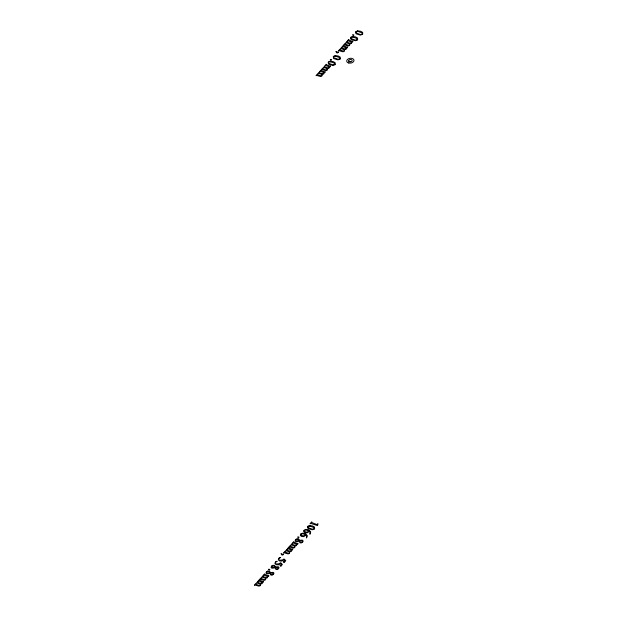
<?xml version="1.0" encoding="UTF-8"?>
<svg xmlns="http://www.w3.org/2000/svg" width="617" height="617" viewBox="0 0 617 617"><rect width="100%" height="100%" fill="white"/><g stroke="black" fill="none" stroke-linecap="round" stroke-linejoin="round"><path stroke-width="0.93" d="M348.983 61.098L350.525 61.646M300.849 534.214L300.788 535.032L303.148 535.926L304.806 535.371L305.022 534.453L302.369 533.697L300.849 534.214M304.235 530.473L304.181 531.291L306.533 532.186L308.199 531.63L308.407 530.713L305.754 529.957L304.235 530.473M280.11 565.689L280.897 566.375L282.362 564.362L280.666 562.704L279.108 563.691L276.308 564.031L275.329 563.259L275.475 562.342L277.203 561.223L275.498 561.763L274.927 563.483L276.277 564.725L278.514 564.817L280.897 563.498L281.506 564.123L280.11 565.689M283.496 561.948L284.283 562.635L285.756 560.622L284.051 558.963L282.493 559.951L279.694 560.282L278.714 559.519L278.869 558.601L280.588 557.483L278.884 558.023L278.313 559.742L279.663 560.984L281.907 561.077L284.283 559.758L284.892 560.383L283.496 561.948M305.43 534.723L304.991 535.857L303.549 536.636L301.597 536.466L300.317 535.44L300.579 534.06L302.477 533.188L305.184 533.45L307.32 535.564L306.541 538.001L306.726 536.273L305.43 534.723M308.816 530.982L308.377 532.116L306.934 532.895L304.991 532.726L303.703 531.7L303.973 530.319L305.87 529.44L308.569 529.71L310.713 531.823L309.927 534.26L310.112 532.533L308.816 530.982M317.886 523.895L317.585 525.615L310.737 523.393C308.384 525.46 313.081 520.085 311.631 522.491L316.791 524.512L317.886 523.895M330.334 59.656L331.051 60.296L331.584 59.71L330.334 59.656M352.731 34.914L353.448 35.562L353.981 34.976L352.731 34.914M268.673 569.283L269.39 569.923L269.922 569.337L268.673 569.283M297.849 537.06L298.566 537.7L299.098 537.114L297.849 537.06M338.394 52.19L337.646 52.931L336.782 52.869L335.957 51.458L336.789 52.484L337.576 51.928L338.394 52.19M283.504 554.336L282.763 555.076L281.9 555.007L281.074 553.603L281.907 554.629L282.686 554.074L283.504 554.336M273.516 573.471L272.382 574.658L271.372 574.581L270.501 573.347L271.881 572.938L273.516 573.471M278.599 567.864L277.465 569.051L276.455 568.974L275.583 567.733L276.964 567.332L278.599 567.864M302.692 541.256L301.559 542.443L300.548 542.366L299.677 541.124L301.057 540.723L302.692 541.256M319.413 72.089L319.244 72.613L321.418 73.516L323.524 73.492L323.647 72.451L320.262 71.371C318.318 72.929 321.935 68.788 321.017 70.508L324.65 71.896C325.761 70.508 325.082 73.863 324.025 72.551L323.778 74.001L322.182 74.48L321.989 75.976L320.616 76.523L316.629 75.405C314.678 76.932 318.303 72.744 317.385 74.595L320.832 75.852L321.727 75.475L321.827 74.449L319.236 73.523L317.763 73.716L319.413 72.089M324.681 66.266L324.511 66.79L326.694 67.693L328.792 67.669L328.923 66.628L325.529 65.549C323.593 67.106 327.203 62.965 326.285 64.685L329.918 66.081C331.044 64.7 330.326 67.986 329.293 66.729L329.046 68.178L327.45 68.664L327.257 70.153L325.884 70.7L321.904 69.582C319.945 71.109 323.57 66.921 322.66 68.772L326.1 70.037L326.995 69.652L327.103 68.626L324.503 67.7L323.03 67.893L324.681 66.266M341.81 47.347L341.641 47.871L343.823 48.774L345.921 48.751L346.052 47.717L342.659 46.637C340.723 48.188 344.332 44.046 343.414 45.766L347.047 47.162C348.173 45.789 347.456 49.075 346.422 47.81L346.176 49.267L344.579 49.746L344.386 51.234L343.013 51.789L339.034 50.671C337.075 52.198 340.7 48.01 339.79 49.861L343.229 51.118L344.124 50.741L344.232 49.715L341.633 48.789L340.16 48.982L341.81 47.347M347.078 41.532L346.916 42.056L349.091 42.959L351.189 42.935L351.32 41.894L347.926 40.815C345.99 42.372 349.608 38.223 348.69 39.943L352.315 41.339C353.433 39.943 352.754 43.306 351.698 41.995L351.443 43.445L349.854 43.923L349.662 45.419L348.281 45.967L344.301 44.848C342.342 46.375 345.967 42.187 345.057 44.038L348.497 45.296L349.392 44.918L349.5 43.892L346.908 42.966L345.427 43.159L347.078 41.532M257.752 581.715L257.582 582.24L259.765 583.142L261.863 583.119L261.986 582.078L258.6 580.998C256.664 582.556 260.274 578.414 259.356 580.134L262.989 581.523C264.099 580.134 263.42 583.489 262.364 582.178L262.117 583.628L260.521 584.106L260.328 585.602L258.955 586.15L254.968 585.032C253.016 586.559 256.641 582.371 255.723 584.222L259.171 585.479L260.065 585.101L260.166 584.075L257.574 583.15L256.101 583.343L257.752 581.715M263.019 575.892L262.857 576.417L265.032 577.319L267.13 577.296L267.261 576.263L263.868 575.175C261.932 576.733 265.549 572.591 264.631 574.311L268.256 575.707C269.374 574.311 268.696 577.666 267.639 576.355L267.385 577.805L265.788 578.291L265.595 579.779L264.223 580.327L260.243 579.209C258.284 580.744 261.909 576.548 260.999 578.399L264.438 579.664L265.333 579.278L265.441 578.252L262.85 577.327L261.369 577.52L263.019 575.892M286.928 549.492L286.758 550.017L288.933 550.919L291.039 550.896L291.162 549.863L287.777 548.775C285.833 550.333 289.45 546.192 288.532 547.911L292.165 549.307C293.276 547.911 292.597 551.266 291.54 549.955L291.293 551.405L289.697 551.891L289.504 553.38L288.131 553.927L284.144 552.809C282.193 554.344 285.818 550.148 284.9 552.007L288.347 553.264L289.242 552.878L289.342 551.853L286.751 550.927L285.278 551.128L286.928 549.492M292.196 543.67L292.026 544.202L294.209 545.104L296.307 545.073L296.438 544.04L293.044 542.96C291.108 544.51 294.725 540.369 293.808 542.088L297.433 543.484C298.559 542.112 297.841 545.397 296.808 544.132L296.561 545.59L294.965 546.068L294.772 547.564L293.399 548.112L289.419 546.994C287.46 548.521 291.085 544.333 290.175 546.184L293.615 547.441L294.51 547.063L294.618 546.037L292.026 545.112L290.545 545.305L292.196 543.67M266.675 571.92L266.421 572.669L267.038 573.17L270.022 572.699L269.02 571.543L266.675 571.92M271.758 566.306L271.503 567.054L272.12 567.563L275.105 567.085L274.102 565.936L271.758 566.306M295.851 539.698L295.597 540.446L296.214 540.955L299.199 540.477L298.188 539.327L295.851 539.698M266.428 571.782L265.958 573.016L266.829 573.849L270.107 573.486L270.863 575.106L272.205 575.121L273.493 574.342L273.963 573.139L273.192 572.337L270.423 572.576L269.398 570.926L267.809 570.926L266.428 571.782M271.503 566.167L271.04 567.409L271.912 568.242L275.182 567.879L275.946 569.491L277.288 569.506L278.575 568.727L279.046 567.524L278.275 566.722L275.506 566.961L274.48 565.319L272.891 565.311L271.503 566.167M295.597 539.559L295.134 540.801L296.006 541.633L299.276 541.271L300.039 542.883L301.381 542.898L302.669 542.127L303.14 540.916L302.369 540.114L299.6 540.353L298.574 538.71L296.985 538.703L295.597 539.559M357.652 30.85L355.67 31.714L356.009 33.788L360.305 35.13L362.703 34.267L362.673 32.423L360.729 31.29L357.652 30.85M352.569 36.465L350.587 37.321L350.926 39.403L355.222 40.745L357.621 39.874L357.59 38.038L355.647 36.904L352.569 36.465M335.247 55.584L333.273 56.448L333.604 58.522L337.908 59.872L340.306 59.001L340.275 57.165L338.332 56.024L335.247 55.584M330.164 61.199L328.19 62.062L328.522 64.137L332.825 65.479L335.224 64.615L335.193 62.772L333.249 61.638L330.164 61.199M309.541 525.514L307.559 526.37L307.898 528.453L312.194 529.795L314.601 528.923L314.57 527.088L312.618 525.954L309.541 525.514M357.991 31.436L355.916 31.853L356.063 32.886L360.313 34.506L362.449 34.151L361.809 32.794L357.991 31.436M352.916 37.051L350.834 37.467L350.98 38.493L355.23 40.12L357.366 39.758L356.726 38.408L352.916 37.051M335.594 56.178L333.512 56.594L333.666 57.62L337.915 59.247L340.052 58.885L339.412 57.528L335.594 56.178M330.511 61.785L328.437 62.201L328.583 63.235L332.833 64.854L334.969 64.5L334.329 63.142L330.511 61.785M309.888 526.1L307.806 526.517L307.952 527.543L312.21 529.17L314.338 528.808L313.706 527.458L309.888 526.1M348.35 62.919A3.679 2.429 -8.2 0 0 354.004 60.551A3.679 2.429 -8.2 0 0 348.705 58.661A3.679 2.429 -8.2 0 0 348.35 62.919M349.361 61.808A1.82 1.203 -8.2 0 0 352.168 60.628A1.82 1.203 -8.2 0 0 349.538 59.695A1.82 1.203 -8.2 0 0 349.361 61.808"/></g></svg>
